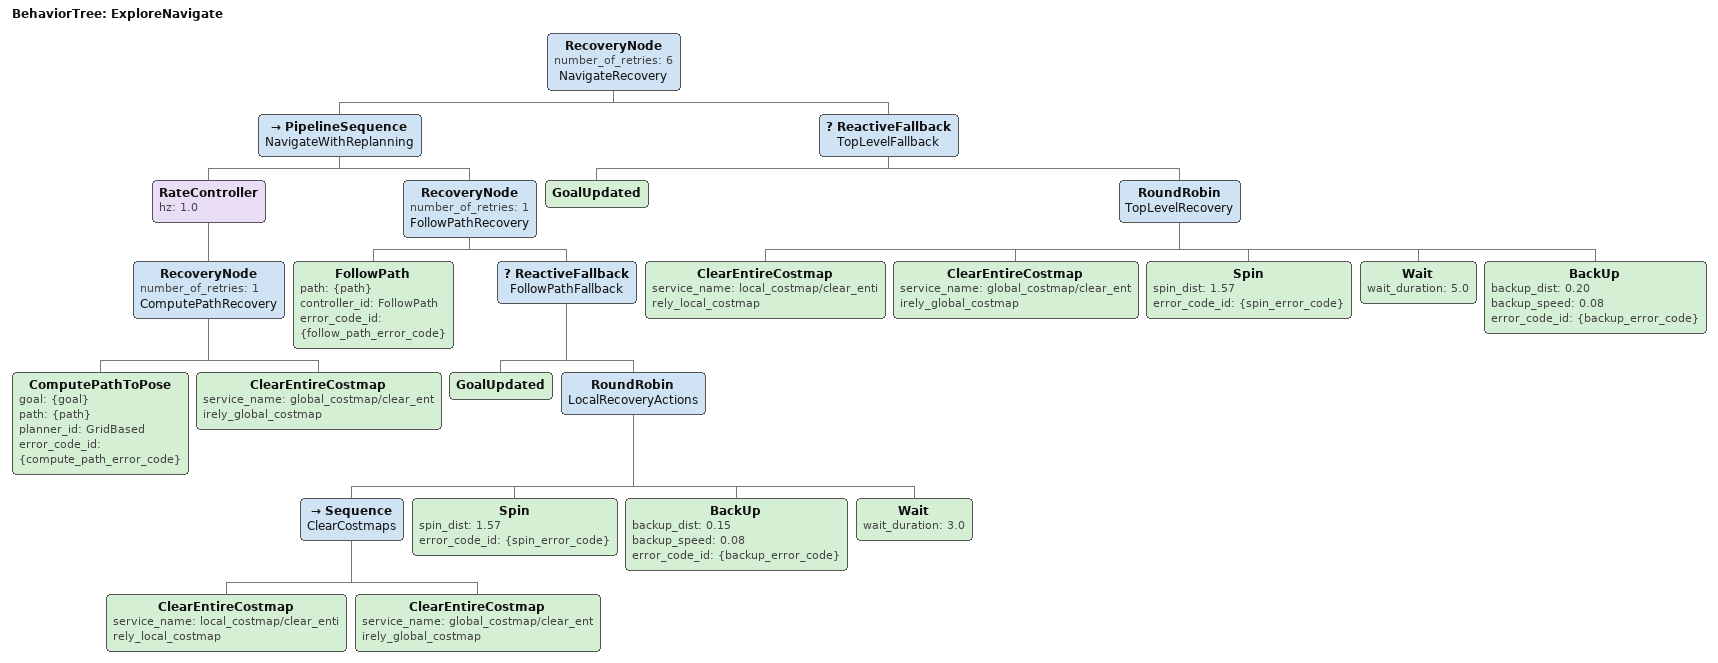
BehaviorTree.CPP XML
<root BTCPP_format="4" main_tree_to_execute="ExploreNavigate">

  <BehaviorTree ID="ExploreNavigate">

    <RecoveryNode number_of_retries="6" name="NavigateRecovery">

      <!-- Primary navigation sequence with replanning -->
      <PipelineSequence name="NavigateWithReplanning">

        <!-- Recompute path at 1 Hz -->
        <RateController hz="1.0">
          <RecoveryNode number_of_retries="1" name="ComputePathRecovery">
            <ComputePathToPose
              goal="{goal}"
              path="{path}"
              planner_id="GridBased"
              error_code_id="{compute_path_error_code}"/>
            <ClearEntireCostmap
              service_name="global_costmap/clear_entirely_global_costmap"/>
          </RecoveryNode>
        </RateController>

        <!-- Follow path with local recovery on failure -->
        <RecoveryNode number_of_retries="1" name="FollowPathRecovery">
          <FollowPath
            path="{path}"
            controller_id="FollowPath"
            error_code_id="{follow_path_error_code}"/>
          <ReactiveFallback name="FollowPathFallback">
            <GoalUpdated/>
            <RoundRobin name="LocalRecoveryActions">
              <!-- Clear both costmaps first -->
              <Sequence name="ClearCostmaps">
                <ClearEntireCostmap
                  service_name="local_costmap/clear_entirely_local_costmap"/>
                <ClearEntireCostmap
                  service_name="global_costmap/clear_entirely_global_costmap"/>
              </Sequence>
              <!-- Spin to reorient and observe environment -->
              <Spin
                spin_dist="1.57"
                error_code_id="{spin_error_code}"/>
              <!-- Back up to escape corners common in frontier exploration -->
              <BackUp
                backup_dist="0.15"
                backup_speed="0.08"
                error_code_id="{backup_error_code}"/>
              <!-- Wait for map to update before retrying -->
              <Wait
                wait_duration="3.0"/>
            </RoundRobin>
          </ReactiveFallback>
        </RecoveryNode>

      </PipelineSequence>

      <!-- Top-level recovery on total navigation failure -->
      <ReactiveFallback name="TopLevelFallback">
        <GoalUpdated/>
        <RoundRobin name="TopLevelRecovery">
          <ClearEntireCostmap
            service_name="local_costmap/clear_entirely_local_costmap"/>
          <ClearEntireCostmap
            service_name="global_costmap/clear_entirely_global_costmap"/>
          <Spin
            spin_dist="1.57"
            error_code_id="{spin_error_code}"/>
          <Wait
            wait_duration="5.0"/>
          <BackUp
            backup_dist="0.20"
            backup_speed="0.08"
            error_code_id="{backup_error_code}"/>
        </RoundRobin>
      </ReactiveFallback>

    </RecoveryNode>

  </BehaviorTree>

</root>
